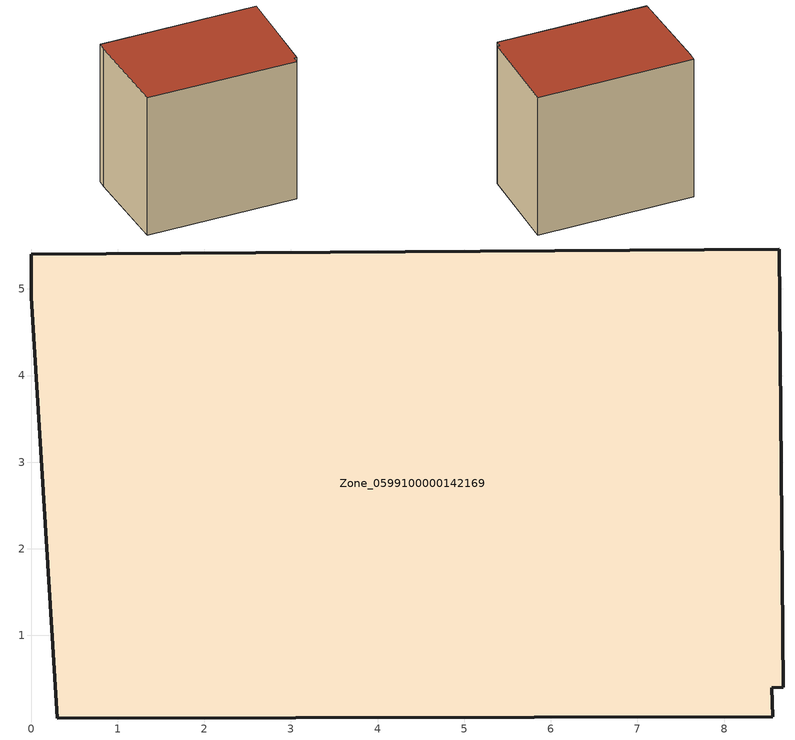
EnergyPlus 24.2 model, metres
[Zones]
Zone_0599100000142169
 floor ground (C_G): 0.3,0.05 0,4.91 0,5.4 8.64,5.46 8.69,0.4 8.55,0.4 8.56,0.06 z0
 wall outside (C_F): 8.69,0.4 8.64,5.46 0,5.4 0,4.91 0.3,0.05 8.56,0.06 8.55,0.4 8.69,0.4 z0:8.41
 roof outside (C_R): 0,4.91 0.3,0.05 8.56,0.06 8.55,0.4 8.69,0.4 8.64,5.46 0,5.4 z8.41
[BUILDING]
Pand.0599100000142169: North Axis=0; Terrain=City; Loads Convergence Tolerance Value=0.04; Temperature Convergence Tolerance Value=0.4; Solar Distribution=FullExterior; Maximum Number of Warmup Days=25; Minimum Number of Warmup Days=1
[Site:Location]
Rotterdam.The.Hague.AP_ZH_NLD Design_Conditions: Latitude=51.96; Longitude=4.45; Time Zone=1; Elevation=-4.5
[SITE:GROUNDTEMPERATURE:BUILDINGSURFACE]
18, 18, 18, 18, 18, 18, 18, 18, 18, 18, 18, 18
[MATERIAL] Thermal Absorptance=0.9; Solar Absorptance=0.7; Visible Absorptance=0.7
Name | Roughness | Thickness | Conductivity | Density | Specific Heat
G.TI.1975-1991 | MediumSmooth | 0.15 | 0.288461 | 540 | 1210
F.TI.1975-1991 | Rough | 0.3 | 0.230769 | 1920 | 840
R.TI.1975-1991 | MediumRough | 0.2 | 0.153846 | 1500 | 1000
[CONSTRUCTION]
C_G: G.TI.1975-1991
C_F: F.TI.1975-1991
C_R: R.TI.1975-1991
[ZONE]
Zone_0599100000142169: Type=1; Multiplier=1; Ceiling Height=Autocalculate; Volume=Autocalculate; Floor Area=autocalculate; Part of Total Floor Area=Yes
[ZONEINFILTRATION:DESIGNFLOWRATE]
Infil_Zone_0599100000142169: Zone or ZoneList or Space or SpaceList=Zone_0599100000142169; Schedule=AlwaysOn; Design Flow Rate Calculation Method=Flow/Area; Flow Rate per Floor Area=0.003; Constant Term Coefficient=1; Temperature Term Coefficient=0; Velocity Term Coefficient=0; Velocity Squared Term Coefficient=0
[HVACTEMPLATE:ZONE:IDEALLOADSAIRSYSTEM]
Zone_0599100000142169: Maximum Heating Supply Air Temperature=50; Minimum Cooling Supply Air Temperature=13; Maximum Heating Supply Air Humidity Ratio=0.0156; Minimum Cooling Supply Air Humidity Ratio=0.0077; Heating Limit=NoLimit; Cooling Limit=NoLimit; Dehumidification Control Type=ConstantSensibleHeatRatio; Cooling Sensible Heat Ratio=0.7; Dehumidification Setpoint=60; Humidification Control Type=None; Humidification Setpoint=30; Outdoor Air Method=None; Outdoor Air Flow Rate per Person=0.00944; Outdoor Air Flow Rate per Zone Floor Area=0; Outdoor Air Flow Rate per Zone=0; Demand Controlled Ventilation Type=None; Outdoor Air Economizer Type=NoEconomizer; Heat Recovery Type=None; Sensible Heat Recovery Effectiveness=0.7; Latent Heat Recovery Effectiveness=0.65
[ZONECONTROL:THERMOSTAT]
ThermostatControl_Zone_0599100000142169: Zone or ZoneList=Zone_0599100000142169; Control Type Schedule=DualSetpointControlType; Control 1=Thermostat_Zone_0599100000142169; Temperature Difference Between Cutout And Setpoint=0
[THERMOSTATSETPOINT:DUALSETPOINT]
Thermostat_Zone_0599100000142169: Heating Setpoint Temperature Schedule=HeatingSetpoint_Zone_0599100000142169; Cooling Setpoint Temperature Schedule=CoolingSetpoint_Zone_0599100000142169
[SCHEDULE:COMPACT]
HeatingSetpoint_Zone_0599100000142169: Through: 12/31, For: AllDays, Until: 24:00, 21
CoolingSetpoint_Zone_0599100000142169: Through: 12/31, For: AllDays, Until: 24:00, 24
DualSetpointControlType: Through: 12/31, For: AllDays, Until: 24:00, 4
AlwaysOn: Through: 12/31, For: AllDays, Until: 24:00, 1
